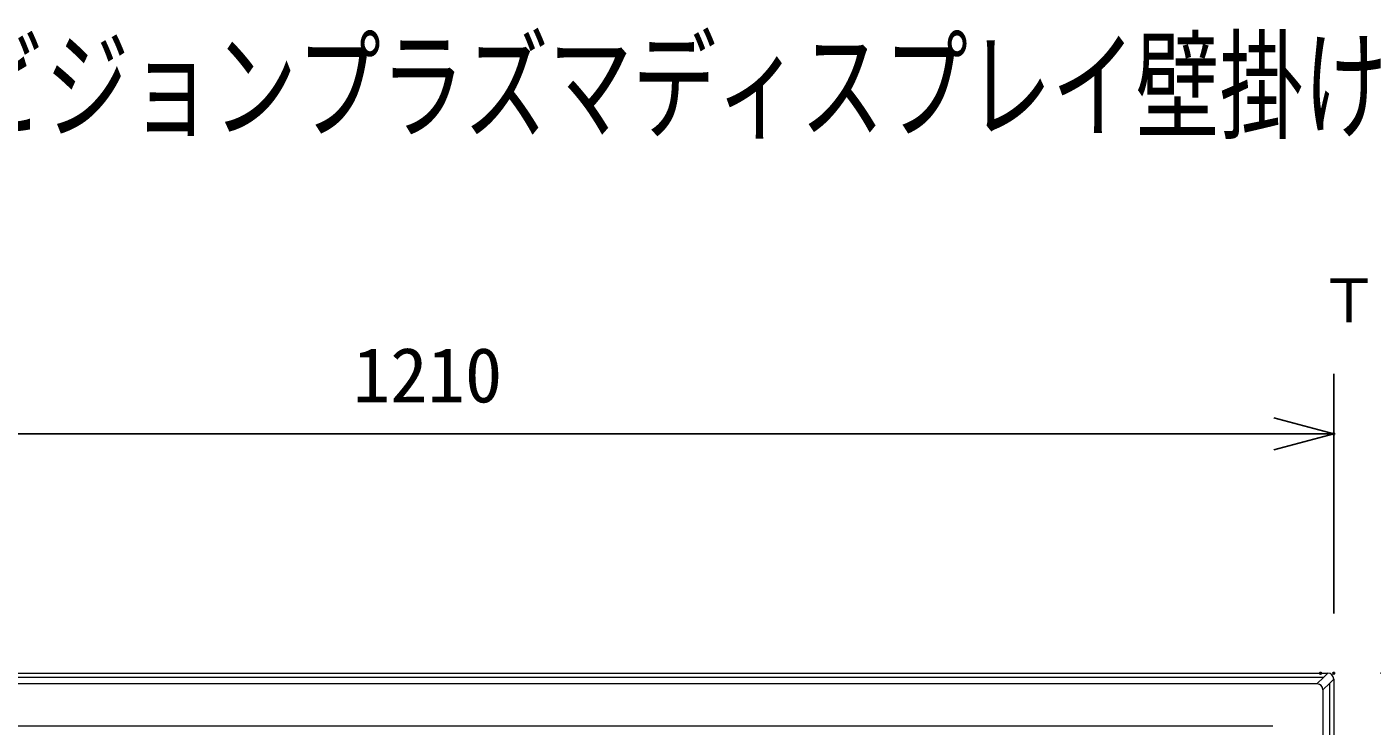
# Model space of a CAD drawing. Units: millimetres, scale not verified. Extents: x -63 to 62, y -56 to 57.
# Drawn here: x -27.72 to 17.19, y 33.45 to 56.81 of the extents above; entities that cross this region are included whole.
import ezdxf
from ezdxf.enums import TextEntityAlignment as Align

# ---------------------------------------------------------------- set-up
doc = ezdxf.new("R2010")
doc.units = ezdxf.units.MM
doc.header["$LTSCALE"] = 0.125
doc.header["$PDMODE"] = 32
doc.header["$PDSIZE"] = 0.0625
for name, color, linetype, lineweight in [('0-0_0', 7, 'Continuous', 25), ('0-5_GAIKEI', 1, 'Continuous', 18), ('0-6_SUNPO', 7, 'Continuous', 18)]:
    doc.layers.add(name, color=color, linetype=linetype, lineweight=lineweight)
for name, color, linetype in [('0-2_MOJI1', 7, 'Continuous'), ('0-3_TOUROKU', 7, 'Continuous'), ('0-4_DEFPOINTS', 7, 'Continuous')]:
    doc.layers.add(name, color=color, linetype=linetype)
doc.styles.add('ＭＳ ゴシック', font='')
doc.styles.get('ＭＳ ゴシック').set_extended_font_data('MS Gothic')

# ---------------------------------------------------------------- blocks, each defined once
blk = doc.blocks.new('_OPEN30')
at = {"layer": '0-0_0'}
blk.add_line((0, 0), (-1, 0), dxfattribs=at)
blk.add_lwpolyline([(-1, 0.26795), (0, 0), (-1, -0.26795)], dxfattribs=at)
blk = doc.blocks.new('D12')
at = {"layer": '0-4_DEFPOINTS'}
for p in [(11.9253, 50.0935), (11.9253, 42.0935)]:
    blk.add_point(p, dxfattribs=at)
at = {"layer": '0-6_SUNPO', "lineweight": 25}
for p, q in [((11.9253, 44.0935), (11.9253, 52.0935)), ((-46.5747, 50.0935), (9.9253, 50.0935))]:
    blk.add_line(p, q, dxfattribs=at)
at = {"layer": '0-6_SUNPO', "xscale": 2, "yscale": 2}
blk.add_blockref('_OPEN30', (11.9253, 50.0935), dxfattribs=at)
at = {"layer": '0-6_SUNPO', "style": 'ＭＳ ゴシック'}
blk.add_text('1210', height=1.833, dxfattribs=at).set_placement((-20.8247, 50.5935), align=Align.BOTTOM_LEFT)
blk = doc.blocks.new('D8')
at = {"layer": '0-4_DEFPOINTS'}
for p in [(11.4856, 42.0938), (19.4856, 42.0938), (11.4856, 5.9015)]:
    blk.add_point(p, dxfattribs=at)
at = {"layer": '0-6_SUNPO', "lineweight": 25}
for p, q in [((13.4856, 42.0938), (21.4856, 42.0938)), ((19.4856, 7.9015), (19.4856, 40.0938)), ((13.4856, 5.9015), (21.4856, 5.9015))]:
    blk.add_line(p, q, dxfattribs=at)
at = {"layer": '0-6_SUNPO', "xscale": 2, "yscale": 2}
for p, rotation in [((19.4856, 42.0938), 90), ((19.4856, 5.9015), 270)]:
    blk.add_blockref('_OPEN30', p, dxfattribs=dict(at, rotation=rotation))
at = {"layer": '0-6_SUNPO', "style": 'ＭＳ ゴシック'}
blk.add_text('724', height=1.833, rotation=90, dxfattribs=at).set_placement((18.9856, 22.1226), align=Align.BOTTOM_LEFT)

msp = doc.modelspace()

# ---------------------------------------------------------------- linework, layer by layer
at = {"layer": '0-5_GAIKEI', "color": 7}
for p, q in [((-44.3887, 35.2221), (15.7118, 35.2221)), ((15.9115, 35.0224), (15.9115, -0.7782))]:
    msp.add_line(p, q, dxfattribs=at)
at = {"layer": '0-5_GAIKEI'}
for p, q in [((-44.2553, 35.0867), (15.5784, 35.0867)), ((15.3516, 34.8599), (15.5784, 35.0867)), ((15.5764, 35.0867), (15.7118, 35.2221)), ((15.3516, 34.8599), (-44.0285, 34.8599)), ((15.7761, 34.889), (15.5493, 34.6621)), ((15.5493, 34.6621), (15.5493, -0.4179)), ((15.9115, 35.0224), (15.7761, 34.887)), ((15.7761, -0.6448), (15.7761, 34.889)), ((13.8783, 33.4511), (-42.5552, 33.4511))]:
    msp.add_line(p, q, dxfattribs=at)
at = {"layer": '0-5_GAIKEI', "color": 7}
msp.add_ellipse((15.7113, 35.0218), major_axis=(-0.1418, -0.1418), ratio=0.997265, start_param=2.357564, end_param=3.9256213, dxfattribs=at)
at = {"layer": '0-5_GAIKEI'}
msp.add_ellipse((14.9901, 34.3006), major_axis=(-0.5022, -0.5022), ratio=0.49281, start_param=2.7306286, end_param=3.5525567, dxfattribs=at)

# ---------------------------------------------------------------- block references
at = {"layer": '0-6_SUNPO'}
for name in ['D12', 'D8']:
    msp.add_blockref(name, (3.9862, -6.8794), dxfattribs=at)

# ---------------------------------------------------------------- texts
at = {"layer": '0-2_MOJI1', "style": 'ＭＳ ゴシック', "width": 0.7}
msp.add_text('ハイビジョンプラズマディスプレイ壁掛け金具付（角度可変型）', height=2.933, dxfattribs=at).set_placement((-35.5095, 52.503), align=Align.BOTTOM_LEFT)
at = {"layer": '0-3_TOUROKU', "style": 'ＭＳ ゴシック'}
msp.add_text('ＴＨ５０ＰＦ２０Ｊ＋ＴＹＷＫ４２ＰＲ２０', height=1.466, dxfattribs=at).set_placement((15.4237, 46.503), align=Align.BOTTOM_LEFT)

doc.saveas('drawing.dxf')
